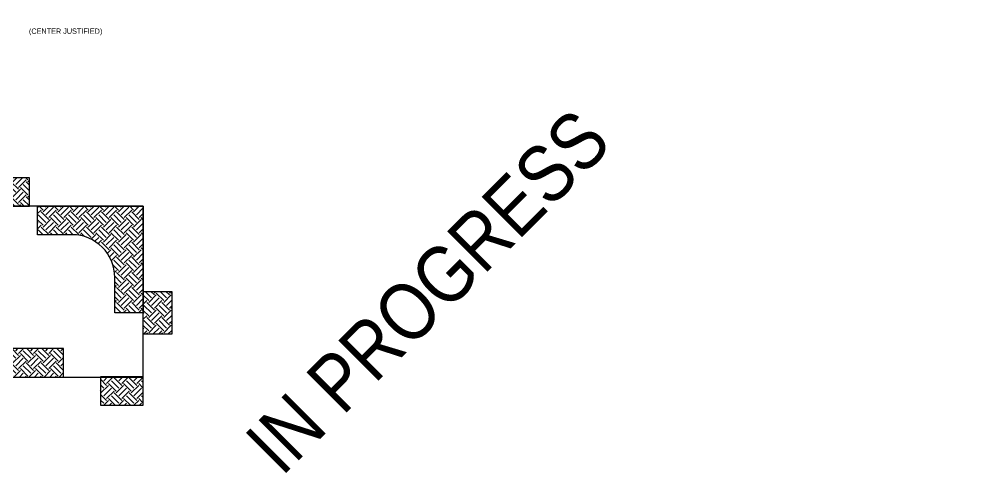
# Model space of a CAD drawing. Header units: inches. Extents: x -2661 to 42767, y -1222 to 9099.
# Drawn here: x 34320.5 to 34586.2, y 1350.5 to 1478.2 of the extents above; entities that cross this region are included whole.
import ezdxf
from ezdxf import colors
from ezdxf.entities.mleader import LeaderData, LeaderLine
from ezdxf.math import Vec2, Vec3

# ---------------------------------------------------------------- set-up
doc = ezdxf.new("R2010")
doc.units = ezdxf.units.IN
doc.header["$LTSCALE"] = 12
doc.header["$MEASUREMENT"] = 0
doc.layers.get('0').update_dxf_attribs({"linetype": 'CONTINUOUS'})
doc.layers.add('S-ANNO-NONPLOT', color=253, linetype='CONTINUOUS', plot=False, transparency=0.5)
for name, color, linetype in [('S-ANNO-NOTE', 4, 'CONTINUOUS'), ('S-ANNO-NOTE-EXIST', 251, 'CONTINUOUS'), ('S-FNDN-WALL', 4, 'CONTINUOUS'), ('S-ROOM-NAME', 251, 'CONTINUOUS')]:
    doc.layers.add(name, color=color, linetype=linetype)
doc.layers.add('S-HATCH-SOIL', color=7, linetype='CONTINUOUS', true_color=0x8f8f8f, transparency=0.8)
doc.styles.add('Arial', font='arial.ttf', dxfattribs={"width": 0.85})
pattern_1 = [(45, (29178.306, -614.145), (3e-16, 4.2426407), [3, -3]), (45, (29177.5106, -613.3495), (3e-16, 4.2426407), [3, -3]), (45, (29176.715, -612.554), (3e-16, 4.2426407), [3, -3]), (135, (29176.715, -612.0237), (-4.2426407, 9e-16), [3, -3]), (135, (29177.5106, -611.2282), (-4.2426407, 9e-16), [3, -3]), (135, (29178.306, -610.4327), (-4.2426407, 9e-16), [3, -3])]

# ---------------------------------------------------------------- blocks, each defined once
blk = doc.blocks.new('ARROW-LOOP')
at = {"color": 0}
blk.add_lwpolyline([(-1.81, 0), (0.54, 0, 1.317177), (-0.46, -0.28)], format="xyb", dxfattribs=at)

msp = doc.modelspace()

# ---------------------------------------------------------------- hatches: boundary and pattern name
at = {"layer": 'S-HATCH-SOIL'}
h = msp.add_hatch(dxfattribs=at)
h.set_pattern_fill('EARTH', color=256, scale=12, angle=45, style=0)
h.set_pattern_definition(pattern_1)
h.paths.add_polyline_path([(34307.461, 1425.52396), (34323.461, 1425.52396), (34323.461, 1433.52396), (34299.461, 1433.52396), (34299.461, 1407.90352), (34307.461, 1407.90352)])
h = msp.add_hatch(dxfattribs=at)
h.set_pattern_fill('EARTH', color=256, scale=12, angle=45, style=0)
h.set_pattern_definition(pattern_1)
edge = h.paths.add_edge_path()
edge.add_line((34355.461, 1395.57021), (34347.461, 1395.57021))
edge.add_line((34347.461, 1395.57021), (34347.461, 1405.52396))
edge.add_arc((34335.461, 1405.52396), 12, 360, 450)
edge.add_line((34335.461, 1417.52396), (34325.75001, 1417.52396))
edge.add_line((34325.75001, 1417.52396), (34325.75001, 1425.52396))
edge.add_line((34325.75001, 1425.52396), (34355.461, 1425.52396))
edge.add_line((34355.461, 1425.52396), (34355.461, 1395.57021))
h = msp.add_hatch(dxfattribs=at)
h.set_pattern_fill('EARTH', color=256, scale=12, angle=45, style=0)
h.set_pattern_definition(pattern_1)
h.paths.add_polyline_path([(34315.461, 1385.52396), (34315.461, 1401.52396), (34307.461, 1401.52396), (34307.461, 1377.52396), (34333.08144, 1377.52396), (34333.08144, 1385.52396)])
h = msp.add_hatch(dxfattribs=at)
h.set_pattern_fill('EARTH', color=256, scale=12, angle=45, style=0)
h.set_pattern_definition(pattern_1)
h.paths.add_polyline_path([(34355.461, 1401.57021), (34363.461, 1401.57021), (34363.461, 1389.57021), (34355.461, 1389.57021)])
h = msp.add_hatch(dxfattribs=at)
h.set_pattern_fill('EARTH', color=256, scale=12, angle=45, style=0)
h.set_pattern_definition([(45, (29190.3523, -614.0895), (3e-16, 4.2426407), [3, -3]), (45, (29189.5568, -613.294), (3e-16, 4.2426407), [3, -3]), (45, (29188.7613, -612.4985), (3e-16, 4.2426407), [3, -3]), (135, (29188.7613, -611.9682), (-4.2426407, 9e-16), [3, -3]), (135, (29189.5568, -611.1727), (-4.2426407, 9e-16), [3, -3]), (135, (29190.3523, -610.3772), (-4.2426407, 9e-16), [3, -3])])
h.paths.add_polyline_path([(34343.461, 1377.5795), (34343.461, 1369.5795), (34355.461, 1369.5795), (34355.461, 1377.5795)])

# ---------------------------------------------------------------- linework, layer by layer
at = {"layer": 'S-ANNO-NONPLOT', "linetype": 'ByBlock'}
for p, q in [((34325.75001, 1425.52396), (34355.461, 1425.52396)), ((34355.461, 1425.52396), (34355.461, 1395.57021))]:
    msp.add_line(p, q, dxfattribs=at)
for points in [[(34307.461, 1425.52396), (34323.461, 1425.52396), (34323.461, 1433.52396), (34299.461, 1433.52396), (34299.461, 1407.90352), (34307.461, 1407.90352), (34307.461, 1425.52396)], [(34315.461, 1385.52396), (34315.461, 1401.52396), (34307.461, 1401.52396), (34307.461, 1377.52396), (34333.08144, 1377.52396), (34333.08144, 1385.52396), (34315.461, 1385.52396)]]:
    msp.add_lwpolyline(points, dxfattribs=at)
msp.add_lwpolyline([(34355.461, 1395.57021), (34347.461, 1395.57021), (34347.461, 1405.52396, 0.414213562), (34335.461, 1417.52396), (34325.75001, 1417.52396), (34325.75001, 1425.52396), (34355.461, 1425.52396), (34355.461, 1395.57021)], format="xyb", dxfattribs=at)
for points in [[(34355.461, 1401.57021), (34363.461, 1401.57021), (34363.461, 1389.57021), (34355.461, 1389.57021)], [(34343.461, 1377.5795), (34343.461, 1369.5795), (34355.461, 1369.5795), (34355.461, 1377.5795)]]:
    msp.add_lwpolyline(points, close=True, dxfattribs=at)
at = {"layer": 'S-FNDN-WALL', "linetype": 'Continuous'}
msp.add_lwpolyline([(34307.461, 1425.52396), (34307.461, 1377.52396), (34355.461, 1377.52396), (34355.461, 1425.52396)], close=True, dxfattribs=at)

# ---------------------------------------------------------------- texts
at = {"layer": 'S-ANNO-NOTE', "color": 191, "insert": (34323.3323, 1474.49846), "char_height": 1.5, "width": 20.9615275, "attachment_point": 4, "style": 'Arial'}
msp.add_mtext('(CENTER JUSTIFIED)', dxfattribs=at)
at = {"layer": 'S-ROOM-NAME', "ltscale": 0.25, "insert": (34435.461, 1401.52396), "char_height": 16, "width": 172.2668225, "attachment_point": 5, "rotation": 45, "style": 'Arial'}
msp.add_mtext('{\\fArial|b0|i0|c0|p34;IN PROGRESS}', dxfattribs=at)

# ---------------------------------------------------------------- leaders
at = {"layer": 'S-ANNO-NOTE'}
ml = msp.add_multileader_mtext('Standard', dxfattribs=at)
ml.set_content('TEXT', color=4, style='Arial')
ml.set_leader_properties(color=2)
ml.set_arrow_properties(name='ARROW-LOOP')
ml.build(insert=Vec2(0, 0))
ml.multileader.update_dxf_attribs({"dogleg_length": 0.36, "arrow_head_size": 2.625, "scale": 24})
ctx = ml.context
ctx.base_point, ctx.scale, ctx.char_height, ctx.arrow_head_size, ctx.landing_gap_size, ctx.plane_origin = Vec3(35224.71963, 1459.65327), 24, 2.25, 2.625, 2.16, Vec3(35282.03035, 1757.9881)
ctx.text_align_type = 2
notes = []
notes.append((ctx, [(0, (1, 1, 0), (35238.75165, 1459.65327), (-1, 0), 3, [(0, [(35255.29412, 1476.62384)], 0, [])])]))
ctx.mtext.insert, ctx.mtext.width, ctx.mtext.alignment, ctx.mtext.flow_direction = Vec3(35233.59165, 1460.77827), 48, 3, 5
ml = msp.add_multileader_mtext('Standard', dxfattribs=at)
ml.set_content('TEXT', color=4, style='Arial')
ml.set_leader_properties(color=2)
ml.build(insert=Vec2(0, 0))
ml.multileader.update_dxf_attribs({"dogleg_length": 21.88349, "arrow_head_size": 2.625, "scale": 24})
ctx = ml.context
ctx.base_point, ctx.scale, ctx.char_height, ctx.arrow_head_size, ctx.landing_gap_size, ctx.plane_origin = Vec3(35224.71963, 1435.65327), 24, 2.25, 2.625, 2.16, Vec3(35292.83897, 1875.71432)
ctx.text_align_type = 2
notes.append((ctx, [(0, (1, 1, 0), (35238.75165, 1435.65327), (-1, 0), 3, [(0, [(35255.29412, 1435.65327), (35246.80884, 1444.13856)], 0, [])])]))
ctx.mtext.insert, ctx.mtext.width, ctx.mtext.alignment, ctx.mtext.flow_direction = Vec3(35233.59165, 1436.77827), 48, 3, 5
ml = msp.add_multileader_mtext('Standard', dxfattribs=at)
ml.set_content('TEXT', color=4, style='Arial')
ml.set_leader_properties(color=2)
ml.build(insert=Vec2(0, 0))
ml.multileader.update_dxf_attribs({"dogleg_length": 0.36, "arrow_head_size": 2.625, "scale": 24})
ctx = ml.context
ctx.base_point, ctx.scale, ctx.char_height, ctx.arrow_head_size, ctx.landing_gap_size, ctx.plane_origin = Vec3(35224.71963, 1411.65327), 24, 2.25, 2.625, 2.16, Vec3(35282.03035, 1709.9881)
ctx.text_align_type = 2
notes.append((ctx, [(0, (1, 1, 0), (35238.75165, 1411.65327), (-1, 0), 3, [(1, [(35255.29412, 1428.62384), (35255.29412, 1394.68271)], 0, [])])]))
ctx.mtext.insert, ctx.mtext.width, ctx.mtext.alignment, ctx.mtext.flow_direction = Vec3(35233.59165, 1412.77827), 48, 3, 5
at = {"layer": 'S-ANNO-NOTE-EXIST'}
ml = msp.add_multileader_mtext('Standard', dxfattribs=at)
ml.set_content('{\\C256;TEXT}', color=4, style='Arial')
ml.set_leader_properties(color=256)
ml.set_arrow_properties(name='ARROW-LOOP')
ml.build(insert=Vec2(0, 0))
ml.multileader.update_dxf_attribs({"dogleg_length": 0.36, "arrow_head_size": 2.625, "scale": 24})
ctx = ml.context
ctx.base_point, ctx.scale, ctx.char_height, ctx.arrow_head_size, ctx.landing_gap_size, ctx.plane_origin = Vec3(35070.77851, 1459.65327), 24, 2.25, 2.625, 2.16, Vec3(35129.46481, 1757.9881)
ctx.text_align_type = 2
notes.append((ctx, [(0, (1, 1, 0), (35084.81052, 1459.65327), (-1, 0), 3, [(0, [(35101.353, 1476.62384)], 0, [])])]))
ctx.mtext.insert, ctx.mtext.width, ctx.mtext.alignment, ctx.mtext.flow_direction = Vec3(35079.65052, 1460.77827), 48, 3, 5
for ctx, leaders in notes:
    for number, flags, end, landing, length, lines in leaders:
        leader = LeaderData()
        leader.index, (leader.has_last_leader_line, leader.has_dogleg_vector, leader.attachment_direction) = number, flags
        leader.last_leader_point, leader.dogleg_vector, leader.dogleg_length = Vec3(end), Vec3(landing), length
        for number, points, colour, breaks in lines:
            line = LeaderLine()
            line.index, line.vertices, line.color, line.breaks = number, Vec3.list(points), colors.encode_raw_color(colour), breaks
            leader.lines.append(line)
        ctx.leaders.append(leader)

doc.saveas('drawing.dxf')
